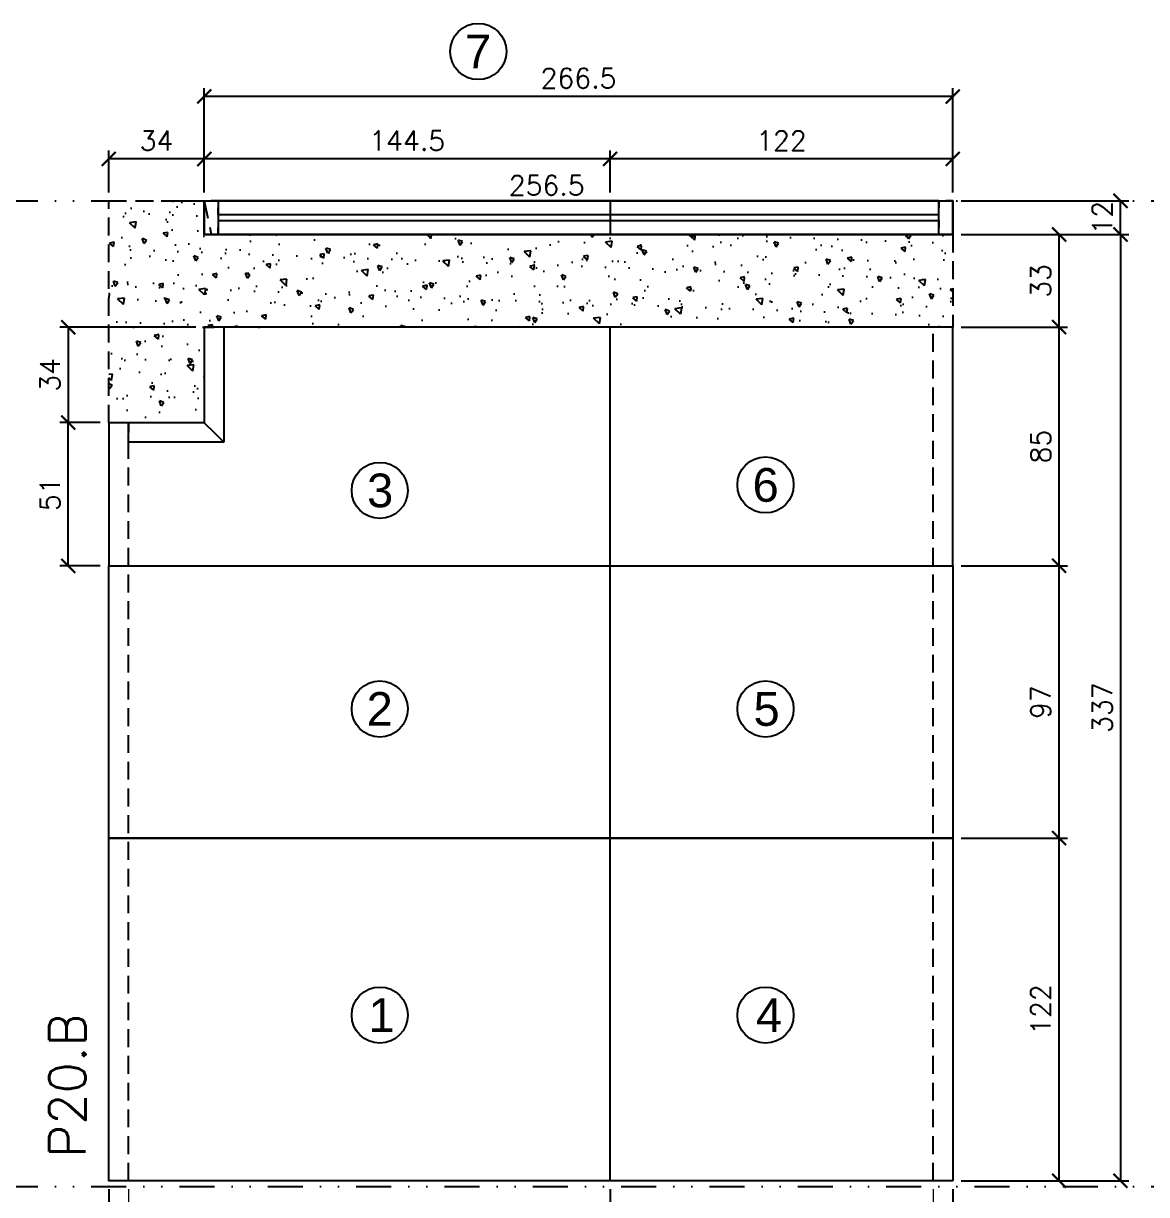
# Model space of a CAD drawing. Extents: x -23436 to 4767, y -4131 to 9755.
# Drawn here: x -16650.9 to -16251, y 2134.4 to 2551.5 of the extents above; entities that cross this region are included whole.
import ezdxf
from ezdxf.enums import TextEntityAlignment as Align

# ---------------------------------------------------------------- set-up
doc = ezdxf.new("R2010")
doc.units = 0
doc.header["$PDMODE"] = 2
doc.header["$PDSIZE"] = 10
doc.linetypes.add('DIVIDE2', pattern=[0.625, 0.25, -0.125, 0, -0.125, 0, -0.125])
doc.linetypes.add('HIDDEN', pattern=[9.525, 6.35, -3.175])
doc.layers.get('0').update_dxf_attribs({"lineweight": 13})
doc.layers.get('Defpoints').update_dxf_attribs({"lineweight": 13})
for name, color, linetype in [('Concreto', 250, 'HIDDEN'), ('Cota', 4, 'Continuous'), ('Cota Sarrafo', 180, 'Continuous'), ('Nível', 160, 'Continuous'), ('Painéis', 30, 'Continuous'), ('Romaneio', 10, 'Continuous'), ('Sarr 7x7', 104, 'Continuous'), ('Sarrafo de Pressão', 42, 'HIDDEN'), ('Texto Nível', 251, 'Continuous')]:
    doc.layers.add(name, color=color, linetype=linetype)
doc.layers.add('Texto Seção', color=7, linetype='Continuous', lineweight=15)
doc.styles.add('ARIAL', font='arial.ttf', dxfattribs={"oblique": 15, "height": 25})
doc.styles.add('REGUA-120', font='ROMANS.shx', dxfattribs={"height": 15})
doc.styles.add('ROMANS', font='romans.shx')
doc.styles.add('ROMAS860', font='ROMAS860.SHX')
doc.dimstyles.new('Cota Paínel', dxfattribs={"dimtxt": 7, "dimasz": 5, "dimexe": 3, "dimexo": 3, "dimgap": 3, "dimtad": 1, "dimdec": 1, "dimzin": 12, "dimdsep": 46, "dimtxsty": 'ROMANS', "dimblk": 'ARCHTICK', "dimcen": 0, "dimclrd": 4, "dimclre": 4, "dimclrt": 1, "dimadec": 1, "dimazin": 3, "dimtfac": 1, "dimtdec": 1, "dimtmove": 0, "dimatfit": 3, "dimldrblk": 'OBLIQUE', "dimfxl": 0, "dimtolj": 1, "dimtzin": 12, "dimarcsym": 0})
doc.dimstyles.new('cotas', dxfattribs={"dimtxt": 8.5, "dimasz": 5, "dimexe": 2, "dimexo": 3, "dimgap": 3, "dimtad": 1, "dimdec": 1, "dimzin": 9, "dimdsep": 46, "dimtxsty": 'ROMAS860', "dimblk": 'ARCHTICK', "dimcen": 0, "dimclrd": 4, "dimclre": 4, "dimclrt": 1, "dimadec": 0, "dimazin": 2, "dimtfac": 1, "dimtdec": 1, "dimtix": 1, "dimtmove": 0, "dimatfit": 2, "dimldrblk": 'OBLIQUE', "dimfxl": 0, "dimtolj": 1, "dimtzin": 0, "dimlwd": 13, "dimlwe": 13, "dimarcsym": 0})
doc.dimstyles.new('PAINEL', dxfattribs={"dimtxt": 7, "dimasz": 5, "dimexe": 3, "dimexo": 3, "dimgap": 3, "dimtad": 1, "dimdec": 1, "dimzin": 12, "dimdsep": 46, "dimtxsty": 'ROMANS', "dimblk": 'ARCHTICK', "dimcen": 0, "dimclrd": 4, "dimclre": 4, "dimclrt": 1, "dimadec": 1, "dimazin": 3, "dimtfac": 1, "dimtdec": 1, "dimtmove": 0, "dimatfit": 3, "dimldrblk": 'OBLIQUE', "dimfxl": 0, "dimtolj": 1, "dimtzin": 12, "dimarcsym": 0})
doc.dimstyles.new('projeto2', dxfattribs={"dimtxt": 7, "dimasz": 5, "dimexe": 1.25, "dimexo": 2.5, "dimgap": 2, "dimtad": 1, "dimdec": 1, "dimdsep": 46, "dimtxsty": 'ROMANS', "dimblk": 'OBLIQUE', "dimcen": 10, "dimdle": 1, "dimse1": 1, "dimse2": 1, "dimsd1": 1, "dimsd2": 1, "dimclrd": 256, "dimclre": 256, "dimclrt": 1, "dimadec": 0, "dimazin": 0, "dimtfac": 1, "dimtdec": 1, "dimtmove": 0, "dimatfit": 3, "dimldrblk": 'OBLIQUE', "dimfxl": 0, "dimlwd": -1, "dimlwe": -1, "dimarcsym": 0})

# ---------------------------------------------------------------- blocks, each defined once
blk = doc.blocks.new('_ArchTick')
at = {"color": 0, "linetype": 'ByBlock', "const_width": 0.15}
blk.add_lwpolyline([(-0.5, -0.5), (0.5, 0.5)], dxfattribs=at)
blk = doc.blocks.new('*D517')
at = {"layer": 'Cota', "color": 4, "lineweight": -2, "transparency": 16777216}
for p, q in [((-16441.98, 2136.35), (-16441.98, 2103.18)), ((-16319.98, 2136.35), (-16319.98, 2103.18)), ((-16319.98, 2106.18), (-16441.98, 2106.18))]:
    blk.add_line(p, q, dxfattribs=at)
at = {"layer": 'Defpoints', "color": 0, "transparency": 16777216}
for p in [(-16441.98, 2139.35), (-16319.98, 2139.35), (-16441.98, 2106.18)]:
    blk.add_point(p, dxfattribs=at)
at = {"layer": 'Cota', "color": 4, "lineweight": -2, "transparency": 16777216, "xscale": 5, "yscale": 5, "zscale": 5, "rotation": 180}
blk.add_blockref('_ArchTick', (-16441.98, 2106.18), dxfattribs=at)
at = {"layer": 'Cota', "color": 4, "lineweight": -2, "transparency": 16777216, "xscale": 5, "yscale": 5, "zscale": 5}
blk.add_blockref('_ArchTick', (-16319.98, 2106.18), dxfattribs=at)
at = {"layer": 'Cota', "color": 1, "transparency": 16777216, "insert": (-16380.98, 2112.68), "char_height": 7, "attachment_point": 5, "style": 'ROMANS'}
blk.add_mtext('\\A1;122', dxfattribs=at)
blk = doc.blocks.new('_OBLIQUE')
at = {"color": 0, "linetype": 'ByBlock', "lineweight": -2}
for p, q in [((0, 0), (-1, 0)), ((-0.5, -0.5), (0.5, 0.5))]:
    blk.add_line(p, q, dxfattribs=at)
blk = doc.blocks.new('*D518')
at = {"layer": 'Cota', "color": 4, "lineweight": -2, "transparency": 16777216}
for p, q in [((-16620.48, 2136.35), (-16620.48, 2103.18)), ((-16441.98, 2136.35), (-16441.98, 2103.18)), ((-16441.98, 2106.18), (-16620.48, 2106.18))]:
    blk.add_line(p, q, dxfattribs=at)
at = {"layer": 'Defpoints', "color": 0, "transparency": 16777216}
for p in [(-16620.48, 2139.35), (-16441.98, 2139.35), (-16620.48, 2106.18)]:
    blk.add_point(p, dxfattribs=at)
at = {"layer": 'Cota', "color": 4, "lineweight": -2, "transparency": 16777216, "xscale": 5, "yscale": 5, "zscale": 5, "rotation": 180}
blk.add_blockref('_ArchTick', (-16620.48, 2106.18), dxfattribs=at)
at = {"layer": 'Cota', "color": 4, "lineweight": -2, "transparency": 16777216, "xscale": 5, "yscale": 5, "zscale": 5}
blk.add_blockref('_ArchTick', (-16441.98, 2106.18), dxfattribs=at)
at = {"layer": 'Cota', "color": 1, "transparency": 16777216, "insert": (-16531.23, 2112.68), "char_height": 7, "attachment_point": 5, "style": 'ROMANS'}
blk.add_mtext('\\A1;178.5', dxfattribs=at)
blk = doc.blocks.new('*D519')
at = {"layer": 'Cota', "color": 4, "lineweight": -2, "transparency": 16777216}
for p, q in [((-16620.48, 2136.35), (-16620.48, 2083.78)), ((-16319.98, 2136.35), (-16319.98, 2083.78)), ((-16319.98, 2086.78), (-16620.48, 2086.78))]:
    blk.add_line(p, q, dxfattribs=at)
at = {"layer": 'Defpoints', "color": 0, "transparency": 16777216}
for p in [(-16620.48, 2139.35), (-16319.98, 2139.35), (-16620.48, 2086.78)]:
    blk.add_point(p, dxfattribs=at)
at = {"layer": 'Cota', "color": 4, "lineweight": -2, "transparency": 16777216, "xscale": 5, "yscale": 5, "zscale": 5, "rotation": 180}
blk.add_blockref('_ArchTick', (-16620.48, 2086.78), dxfattribs=at)
at = {"layer": 'Cota', "color": 4, "lineweight": -2, "transparency": 16777216, "xscale": 5, "yscale": 5, "zscale": 5}
blk.add_blockref('_ArchTick', (-16319.98, 2086.78), dxfattribs=at)
at = {"layer": 'Cota', "color": 1, "transparency": 16777216, "insert": (-16470.23, 2093.28), "char_height": 7, "attachment_point": 5, "style": 'ROMANS'}
blk.add_mtext('\\A1;300.5', dxfattribs=at)
blk = doc.blocks.new('*D520')
at = {"layer": 'Cota', "color": 4, "lineweight": 13, "transparency": 16777216}
for p, q in [((-16620.48, 2136.35), (-16620.48, 2117.87)), ((-16613.48, 2136.35), (-16613.48, 2117.87)), ((-16620.48, 2119.87), (-16638.14, 2119.87)), ((-16613.48, 2119.87), (-16620.48, 2119.87))]:
    blk.add_line(p, q, dxfattribs=at)
at = {"layer": 'Defpoints', "color": 0, "transparency": 16777216}
for p in [(-16620.48, 2139.35), (-16613.48, 2139.35), (-16620.48, 2119.87)]:
    blk.add_point(p, dxfattribs=at)
at = {"layer": 'Cota', "color": 4, "lineweight": 13, "transparency": 16777216, "xscale": 5, "yscale": 5, "zscale": 5, "rotation": 180}
blk.add_blockref('_ArchTick', (-16620.48, 2119.87), dxfattribs=at)
at = {"layer": 'Cota', "color": 4, "lineweight": 13, "transparency": 16777216, "xscale": 5, "yscale": 5, "zscale": 5}
blk.add_blockref('_ArchTick', (-16613.48, 2119.87), dxfattribs=at)
at = {"layer": 'Cota', "color": 1, "transparency": 16777216, "insert": (-16632.31, 2127.12), "char_height": 8.5, "attachment_point": 5, "style": 'ROMAS860'}
blk.add_mtext('\\A1;7', dxfattribs=at)
blk = doc.blocks.new('*D521')
at = {"layer": 'Cota', "color": 4, "lineweight": 13, "transparency": 16777216}
for p, q in [((-16326.98, 2136.35), (-16326.98, 2117.87)), ((-16319.98, 2136.35), (-16319.98, 2117.87)), ((-16326.98, 2119.87), (-16319.98, 2119.87)), ((-16319.98, 2119.87), (-16302.31, 2119.87))]:
    blk.add_line(p, q, dxfattribs=at)
at = {"layer": 'Defpoints', "color": 0, "transparency": 16777216}
for p in [(-16326.98, 2139.35), (-16319.98, 2139.35), (-16319.98, 2119.87)]:
    blk.add_point(p, dxfattribs=at)
at = {"layer": 'Cota', "color": 4, "lineweight": 13, "transparency": 16777216, "xscale": 5, "yscale": 5, "zscale": 5, "rotation": 180}
blk.add_blockref('_ArchTick', (-16326.98, 2119.87), dxfattribs=at)
at = {"layer": 'Cota', "color": 4, "lineweight": 13, "transparency": 16777216, "xscale": 5, "yscale": 5, "zscale": 5}
blk.add_blockref('_ArchTick', (-16319.98, 2119.87), dxfattribs=at)
at = {"layer": 'Cota', "color": 1, "transparency": 16777216, "insert": (-16308.14, 2127.12), "char_height": 8.5, "attachment_point": 5, "style": 'ROMAS860'}
blk.add_mtext('\\A1;7', dxfattribs=at)
blk = doc.blocks.new('*D442')
at = {"layer": 'Cota', "color": 4, "lineweight": -2, "transparency": 16777216}
for p, q in [((-16316.98, 2261.35), (-16279.11, 2261.35)), ((-16282.11, 2139.35), (-16282.11, 2261.35)), ((-16316.98, 2139.35), (-16279.11, 2139.35))]:
    blk.add_line(p, q, dxfattribs=at)
at = {"layer": 'Defpoints', "color": 0, "transparency": 16777216}
for p in [(-16319.98, 2261.35), (-16282.11, 2261.35), (-16319.98, 2139.35)]:
    blk.add_point(p, dxfattribs=at)
at = {"layer": 'Cota', "color": 4, "lineweight": -2, "transparency": 16777216, "xscale": 5, "yscale": 5, "zscale": 5}
for p, rotation in [((-16282.11, 2261.35), 90), ((-16282.11, 2139.35), 270)]:
    blk.add_blockref('_ArchTick', p, dxfattribs=dict(at, rotation=rotation))
at = {"layer": 'Cota', "color": 1, "transparency": 16777216, "insert": (-16288.61, 2200.35), "char_height": 7, "attachment_point": 5, "rotation": 90, "style": 'ROMANS'}
blk.add_mtext('\\A1;122', dxfattribs=at)
blk = doc.blocks.new('*D443')
at = {"layer": 'Cota', "color": 4, "lineweight": -2, "transparency": 16777216}
for p, q in [((-16316.98, 2358.35), (-16279.11, 2358.35)), ((-16282.11, 2261.35), (-16282.11, 2358.35)), ((-16316.98, 2261.35), (-16279.11, 2261.35))]:
    blk.add_line(p, q, dxfattribs=at)
at = {"layer": 'Defpoints', "color": 0, "transparency": 16777216}
for p in [(-16319.98, 2358.35), (-16282.11, 2358.35), (-16319.98, 2261.35)]:
    blk.add_point(p, dxfattribs=at)
at = {"layer": 'Cota', "color": 4, "lineweight": -2, "transparency": 16777216, "xscale": 5, "yscale": 5, "zscale": 5}
for p, rotation in [((-16282.11, 2358.35), 90), ((-16282.11, 2261.35), 270)]:
    blk.add_blockref('_ArchTick', p, dxfattribs=dict(at, rotation=rotation))
at = {"layer": 'Cota', "color": 1, "transparency": 16777216, "insert": (-16288.61, 2309.85), "char_height": 7, "attachment_point": 5, "rotation": 90, "style": 'ROMANS'}
blk.add_mtext('\\A1;97', dxfattribs=at)
blk = doc.blocks.new('*D444')
at = {"layer": 'Cota', "color": 4, "lineweight": -2, "transparency": 16777216}
for p, q in [((-16316.98, 2476.35), (-16257.26, 2476.35)), ((-16260.26, 2476.35), (-16260.26, 2139.35)), ((-16316.98, 2139.35), (-16257.26, 2139.35))]:
    blk.add_line(p, q, dxfattribs=at)
at = {"layer": 'Defpoints', "color": 0, "transparency": 16777216}
for p in [(-16319.98, 2476.35), (-16319.98, 2139.35), (-16260.26, 2139.35)]:
    blk.add_point(p, dxfattribs=at)
at = {"layer": 'Cota', "color": 4, "lineweight": -2, "transparency": 16777216, "xscale": 5, "yscale": 5, "zscale": 5}
for p, rotation in [((-16260.26, 2476.35), 90), ((-16260.26, 2139.35), 270)]:
    blk.add_blockref('_ArchTick', p, dxfattribs=dict(at, rotation=rotation))
at = {"layer": 'Cota', "color": 1, "transparency": 16777216, "insert": (-16266.76, 2307.85), "char_height": 7, "attachment_point": 5, "rotation": 90, "style": 'ROMANS'}
blk.add_mtext('\\A1;337', dxfattribs=at)
blk = doc.blocks.new('*D457')
at = {"layer": 'Cota', "color": 4, "lineweight": -2, "transparency": 16777216}
for p, q in [((-16441.98, 2491.35), (-16441.98, 2506.28)), ((-16319.98, 2503.28), (-16441.98, 2503.28)), ((-16319.98, 2491.35), (-16319.98, 2506.28))]:
    blk.add_line(p, q, dxfattribs=at)
at = {"layer": 'Defpoints', "color": 0, "transparency": 16777216}
for p in [(-16441.98, 2503.28), (-16441.98, 2488.35), (-16319.98, 2488.35)]:
    blk.add_point(p, dxfattribs=at)
at = {"layer": 'Cota', "color": 4, "lineweight": -2, "transparency": 16777216, "xscale": 5, "yscale": 5, "zscale": 5, "rotation": 180}
blk.add_blockref('_ArchTick', (-16441.98, 2503.28), dxfattribs=at)
at = {"layer": 'Cota', "color": 4, "lineweight": -2, "transparency": 16777216, "xscale": 5, "yscale": 5, "zscale": 5}
blk.add_blockref('_ArchTick', (-16319.98, 2503.28), dxfattribs=at)
at = {"layer": 'Cota', "color": 1, "transparency": 16777216, "insert": (-16380.98, 2509.78), "char_height": 7, "attachment_point": 5, "style": 'ROMANS'}
blk.add_mtext('\\A1;122', dxfattribs=at)
blk = doc.blocks.new('*D458')
at = {"layer": 'Cota', "color": 4, "lineweight": -2, "transparency": 16777216}
for p, q in [((-16620.48, 2491.35), (-16620.48, 2506.28)), ((-16586.48, 2503.28), (-16620.48, 2503.28)), ((-16586.48, 2491.35), (-16586.48, 2506.28))]:
    blk.add_line(p, q, dxfattribs=at)
at = {"layer": 'Defpoints', "color": 0, "transparency": 16777216}
for p in [(-16620.48, 2503.28), (-16620.48, 2488.35), (-16586.48, 2488.35)]:
    blk.add_point(p, dxfattribs=at)
at = {"layer": 'Cota', "color": 4, "lineweight": -2, "transparency": 16777216, "xscale": 5, "yscale": 5, "zscale": 5, "rotation": 180}
blk.add_blockref('_ArchTick', (-16620.48, 2503.28), dxfattribs=at)
at = {"layer": 'Cota', "color": 4, "lineweight": -2, "transparency": 16777216, "xscale": 5, "yscale": 5, "zscale": 5}
blk.add_blockref('_ArchTick', (-16586.48, 2503.28), dxfattribs=at)
at = {"layer": 'Cota', "color": 1, "transparency": 16777216, "insert": (-16603.48, 2509.78), "char_height": 7, "attachment_point": 5, "style": 'ROMANS'}
blk.add_mtext('\\A1;34', dxfattribs=at)
blk = doc.blocks.new('*D459')
at = {"layer": 'Cota', "color": 4, "lineweight": -2, "transparency": 16777216}
for p, q in [((-16623.48, 2409.35), (-16637.89, 2409.35)), ((-16634.89, 2358.35), (-16634.89, 2409.35)), ((-16623.48, 2358.35), (-16637.89, 2358.35))]:
    blk.add_line(p, q, dxfattribs=at)
at = {"layer": 'Defpoints', "color": 0, "transparency": 16777216}
for p in [(-16634.89, 2409.35), (-16620.48, 2409.35), (-16620.48, 2358.35)]:
    blk.add_point(p, dxfattribs=at)
at = {"layer": 'Cota', "color": 4, "lineweight": -2, "transparency": 16777216, "xscale": 5, "yscale": 5, "zscale": 5}
for p, rotation in [((-16634.89, 2409.35), 90), ((-16634.89, 2358.35), 270)]:
    blk.add_blockref('_ArchTick', p, dxfattribs=dict(at, rotation=rotation))
at = {"layer": 'Cota', "color": 1, "transparency": 16777216, "insert": (-16641.39, 2383.85), "char_height": 7, "attachment_point": 5, "rotation": 90, "style": 'ROMANS'}
blk.add_mtext('\\A1;51', dxfattribs=at)
blk = doc.blocks.new('*D466')
at = {"layer": 'Cota', "color": 4, "lineweight": -2, "transparency": 16777216}
for p, q in [((-16586.48, 2491.35), (-16586.48, 2506.28)), ((-16441.98, 2503.28), (-16586.48, 2503.28)), ((-16441.98, 2491.35), (-16441.98, 2506.28))]:
    blk.add_line(p, q, dxfattribs=at)
at = {"layer": 'Defpoints', "color": 0, "transparency": 16777216}
for p in [(-16586.48, 2503.28), (-16586.48, 2488.35), (-16441.98, 2488.35)]:
    blk.add_point(p, dxfattribs=at)
at = {"layer": 'Cota', "color": 4, "lineweight": -2, "transparency": 16777216, "xscale": 5, "yscale": 5, "zscale": 5, "rotation": 180}
blk.add_blockref('_ArchTick', (-16586.48, 2503.28), dxfattribs=at)
at = {"layer": 'Cota', "color": 4, "lineweight": -2, "transparency": 16777216, "xscale": 5, "yscale": 5, "zscale": 5}
blk.add_blockref('_ArchTick', (-16441.98, 2503.28), dxfattribs=at)
at = {"layer": 'Cota', "color": 1, "transparency": 16777216, "insert": (-16514.23, 2509.78), "char_height": 7, "attachment_point": 5, "style": 'ROMANS'}
blk.add_mtext('\\A1;144.5', dxfattribs=at)
blk = doc.blocks.new('*D467')
at = {"layer": 'Defpoints', "color": 0, "transparency": 16777216}
for p in [(-16581.48, 2488.35), (-16324.98, 2488.35), (-16581.48, 2485.85)]:
    blk.add_point(p, dxfattribs=at)
at = {"layer": 'Cota Sarrafo', "color": 1, "transparency": 16777216, "insert": (-16464.54, 2493.85), "char_height": 7, "attachment_point": 5, "style": 'ROMANS'}
blk.add_mtext('256.5', dxfattribs=at)
blk = doc.blocks.new('*D468')
at = {"layer": 'Cota', "color": 4, "lineweight": -2, "transparency": 16777216}
for p, q in [((-16586.48, 2491.35), (-16586.48, 2528.53)), ((-16319.98, 2491.35), (-16319.98, 2528.53)), ((-16319.98, 2525.53), (-16586.48, 2525.53))]:
    blk.add_line(p, q, dxfattribs=at)
at = {"layer": 'Defpoints', "color": 0, "transparency": 16777216}
for p in [(-16586.48, 2525.53), (-16586.48, 2488.35), (-16319.98, 2488.35)]:
    blk.add_point(p, dxfattribs=at)
at = {"layer": 'Cota', "color": 4, "lineweight": -2, "transparency": 16777216, "xscale": 5, "yscale": 5, "zscale": 5, "rotation": 180}
blk.add_blockref('_ArchTick', (-16586.48, 2525.53), dxfattribs=at)
at = {"layer": 'Cota', "color": 4, "lineweight": -2, "transparency": 16777216, "xscale": 5, "yscale": 5, "zscale": 5}
blk.add_blockref('_ArchTick', (-16319.98, 2525.53), dxfattribs=at)
at = {"layer": 'Cota', "color": 1, "transparency": 16777216, "insert": (-16453.23, 2532.03), "char_height": 7, "attachment_point": 5, "style": 'ROMANS'}
blk.add_mtext('\\A1;266.5', dxfattribs=at)
blk = doc.blocks.new('*D473')
at = {"layer": 'Cota', "color": 4, "lineweight": -2, "transparency": 16777216}
for p, q in [((-16316.98, 2443.35), (-16279.11, 2443.35)), ((-16282.11, 2358.35), (-16282.11, 2443.35)), ((-16316.98, 2358.35), (-16279.11, 2358.35))]:
    blk.add_line(p, q, dxfattribs=at)
at = {"layer": 'Defpoints', "color": 0, "transparency": 16777216}
for p in [(-16319.98, 2443.35), (-16282.11, 2443.35), (-16319.98, 2358.35)]:
    blk.add_point(p, dxfattribs=at)
at = {"layer": 'Cota', "color": 4, "lineweight": -2, "transparency": 16777216, "xscale": 5, "yscale": 5, "zscale": 5}
for p, rotation in [((-16282.11, 2443.35), 90), ((-16282.11, 2358.35), 270)]:
    blk.add_blockref('_ArchTick', p, dxfattribs=dict(at, rotation=rotation))
at = {"layer": 'Cota', "color": 1, "transparency": 16777216, "insert": (-16288.61, 2400.85), "char_height": 7, "attachment_point": 5, "rotation": 90, "style": 'ROMANS'}
blk.add_mtext('\\A1;85', dxfattribs=at)
blk = doc.blocks.new('*D474')
at = {"layer": 'Cota', "color": 4, "lineweight": -2, "transparency": 16777216}
for p, q in [((-16316.98, 2476.35), (-16279.11, 2476.35)), ((-16282.11, 2443.35), (-16282.11, 2476.35)), ((-16316.98, 2443.35), (-16279.11, 2443.35))]:
    blk.add_line(p, q, dxfattribs=at)
at = {"layer": 'Defpoints', "color": 0, "transparency": 16777216}
for p in [(-16319.98, 2476.35), (-16282.11, 2476.35), (-16319.98, 2443.35)]:
    blk.add_point(p, dxfattribs=at)
at = {"layer": 'Cota', "color": 4, "lineweight": -2, "transparency": 16777216, "xscale": 5, "yscale": 5, "zscale": 5}
for p, rotation in [((-16282.11, 2476.35), 90), ((-16282.11, 2443.35), 270)]:
    blk.add_blockref('_ArchTick', p, dxfattribs=dict(at, rotation=rotation))
at = {"layer": 'Cota', "color": 1, "transparency": 16777216, "insert": (-16288.61, 2459.85), "char_height": 7, "attachment_point": 5, "rotation": 90, "style": 'ROMANS'}
blk.add_mtext('\\A1;33', dxfattribs=at)
blk = doc.blocks.new('*D475')
at = {"layer": 'Cota', "color": 4, "lineweight": -2, "transparency": 16777216}
for p, q in [((-16316.98, 2488.35), (-16257.26, 2488.35)), ((-16260.26, 2476.35), (-16260.26, 2488.35)), ((-16316.98, 2476.35), (-16257.26, 2476.35))]:
    blk.add_line(p, q, dxfattribs=at)
at = {"layer": 'Defpoints', "color": 0, "transparency": 16777216}
for p in [(-16319.98, 2488.35), (-16260.26, 2488.35), (-16319.98, 2476.35)]:
    blk.add_point(p, dxfattribs=at)
at = {"layer": 'Cota', "color": 4, "lineweight": -2, "transparency": 16777216, "xscale": 5, "yscale": 5, "zscale": 5}
for p, rotation in [((-16260.26, 2488.35), 90), ((-16260.26, 2476.35), 270)]:
    blk.add_blockref('_ArchTick', p, dxfattribs=dict(at, rotation=rotation))
at = {"layer": 'Cota', "color": 1, "transparency": 16777216, "insert": (-16266.76, 2482.35), "char_height": 7, "attachment_point": 5, "rotation": 90, "style": 'ROMANS'}
blk.add_mtext('\\A1;12', dxfattribs=at)
blk = doc.blocks.new('*D1839')
at = {"layer": 'Defpoints', "color": 0, "transparency": 16777216}
for p in [(-16586.48, 2443.35), (-16634.89, 2409.35), (-16620.48, 2409.35)]:
    blk.add_point(p, dxfattribs=at)
at = {"layer": 'Texto Nível', "color": 4, "lineweight": -2, "transparency": 16777216}
for p, q in [((-16589.48, 2443.35), (-16637.89, 2443.35)), ((-16634.89, 2443.35), (-16634.89, 2409.35)), ((-16623.48, 2409.35), (-16637.89, 2409.35))]:
    blk.add_line(p, q, dxfattribs=at)
at = {"layer": 'Texto Nível', "color": 4, "lineweight": -2, "transparency": 16777216, "xscale": 5, "yscale": 5, "zscale": 5}
for p, rotation in [((-16634.89, 2443.35), 90), ((-16634.89, 2409.35), 270)]:
    blk.add_blockref('_ArchTick', p, dxfattribs=dict(at, rotation=rotation))
at = {"layer": 'Texto Nível', "color": 1, "transparency": 16777216, "insert": (-16641.39, 2426.35), "char_height": 7, "attachment_point": 5, "rotation": 90, "style": 'ROMANS'}
blk.add_mtext('\\A1;34', dxfattribs=at)

msp = doc.modelspace()

# ---------------------------------------------------------------- hatches: boundary and pattern name
at = {"layer": 'Concreto'}
h = msp.add_hatch(dxfattribs=at)
h.set_pattern_fill('AR-CONC', color=256, scale=0.1, angle=90)
h.set_pattern_definition([(140, (3503.702, 0), (1.593909, 18.218467), [1.905, -20.955]), (85, (3503.702, 0), (-19.105685, -3.524342), [1.524, -16.764058]), (190.45144, (3503.835, 1.518), (-17.511775, 14.694125), [1.619001, -17.809024]), (136.1842, (3498.622, 0), (4.204233, 27.107904), [2.8575, -31.4325]), (186.63556, (3498.973, 2.26), (-24.742612, 23.740413), [2.428502, -26.71356]), (81.18415, (3498.622, 0), (-24.742612, 23.740413), [2.285997, -25.145973]), (111, (3499.892, 2.54), (10.22652, 15.161439), [1.905, -20.955]), (56, (3499.892, 2.54), (-18.418797, 6.180203), [1.524, -16.764]), (161.451445, (3500.745, 3.803), (-8.192277, 21.341642), [1.619001, -17.808994]), (127.5, (3503.7024, 0), (-8.4555039, 0.3088603), [0, -16.5608, 0, -17.018, 0, -16.8275]), (97.5, (3503.702, 0), (-10.0180575, 6.6819663), [0, -9.7028, 0, -16.1798, 0, -6.4135]), (57.5, (3503.7024, -5.664), (0.5728744, 13.5590595), [0, -6.35, 0, -19.812, 0, -26.289]), (47.5, (3503.702, -8.204), (-2.542649, 14.812918), [0, -8.255, 0, -13.1572, 0, -18.669])])
h.paths.add_polyline_path([(-16586.475, 2443.348), (-16586.475, 2409.348), (-16620.475, 2409.348), (-16620.475, 2488.348), (-16586.475, 2488.348), (-16583.975, 2476.348), (-16319.975, 2476.348), (-16319.975, 2443.348)])

# ---------------------------------------------------------------- linework, layer by layer
msp.add_lwpolyline([(-16586.475, 2443.348), (-16586.475, 2409.348), (-16620.475, 2409.348), (-16620.475, 2488.348), (-16586.475, 2488.348), (-16583.975, 2476.348), (-16319.975, 2476.348), (-16319.975, 2443.348)], close=True, dxfattribs=at)
at = {"layer": 'Nível', "linetype": 'DIVIDE2', "ltscale": 50}
for p, q in [((-17129.922, 2488.348), (-16066.18, 2488.348)), ((-17129.922, 2137.348), (-16066.18, 2137.348))]:
    msp.add_line(p, q, dxfattribs=at)
at = {"layer": 'Painéis', "color": 32, "true_color": 0xcd6928}
for p, q in [((-16441.975, 2488.348), (-16441.975, 2476.348)), ((-16441.975, 2139.348), (-16441.975, 2443.348))]:
    msp.add_line(p, q, dxfattribs=at)
for points in [[(-16319.975, 2476.348), (-16586.475, 2476.348), (-16586.475, 2488.348), (-16319.975, 2488.348)], [(-16319.975, 2358.348), (-16319.975, 2443.348), (-16586.475, 2443.348), (-16586.475, 2409.348), (-16620.475, 2409.348), (-16620.475, 2358.348)], [(-16319.975, 2261.348), (-16620.475, 2261.348), (-16620.475, 2358.348), (-16319.975, 2358.348)], [(-16319.975, 2139.348), (-16620.475, 2139.348), (-16620.475, 2261.348), (-16319.975, 2261.348)]]:
    msp.add_lwpolyline(points, close=True, dxfattribs=at)
at = {"layer": 'Romaneio'}
for centre in [(-16488.915, 2541.547), (-16523.985, 2385.22), (-16386.64, 2387.187), (-16523.985, 2307.38), (-16386.64, 2307.38), (-16523.985, 2198.353), (-16386.64, 2198.353)]:
    msp.add_circle(centre, 10, dxfattribs=at)
at = {"layer": 'Sarr 7x7', "color": 50}
for p, q in [((-16586.475, 2488.348), (-16583.975, 2488.348)), ((-16586.475, 2488.348), (-16586.475, 2476.348)), ((-16581.475, 2488.348), (-16583.975, 2488.348)), ((-16581.475, 2488.348), (-16581.475, 2476.348)), ((-16324.975, 2488.348), (-16581.475, 2488.348)), ((-16581.475, 2488.348), (-16581.475, 2485.848)), ((-16324.975, 2476.348), (-16324.975, 2488.348)), ((-16324.975, 2488.348), (-16322.475, 2488.348)), ((-16324.975, 2488.348), (-16324.975, 2485.848)), ((-16319.975, 2488.348), (-16322.475, 2488.348)), ((-16319.975, 2476.348), (-16319.975, 2488.348)), ((-16581.475, 2483.348), (-16581.475, 2485.848)), ((-16324.975, 2483.348), (-16581.475, 2483.348)), ((-16324.975, 2483.348), (-16324.975, 2485.848)), ((-16581.475, 2481.348), (-16581.475, 2478.848)), ((-16581.475, 2481.348), (-16324.975, 2481.348)), ((-16581.475, 2476.348), (-16581.475, 2478.848)), ((-16324.975, 2481.348), (-16324.975, 2478.848)), ((-16324.975, 2476.348), (-16324.975, 2478.848)), ((-16586.475, 2476.348), (-16583.975, 2476.348)), ((-16581.475, 2476.348), (-16583.975, 2476.348)), ((-16581.475, 2476.348), (-16324.975, 2476.348)), ((-16324.975, 2476.348), (-16322.475, 2476.348)), ((-16319.975, 2476.348), (-16322.475, 2476.348)), ((-16586.475, 2443.348), (-16582.975, 2443.348)), ((-16586.475, 2443.348), (-16586.475, 2409.348)), ((-16579.475, 2443.348), (-16582.975, 2443.348)), ((-16579.475, 2443.348), (-16579.475, 2402.348)), ((-16586.475, 2409.348), (-16613.475, 2409.348)), ((-16613.475, 2409.348), (-16613.475, 2405.848)), ((-16586.475, 2409.348), (-16582.975, 2405.848)), ((-16613.475, 2402.348), (-16613.475, 2405.848)), ((-16579.475, 2402.348), (-16582.975, 2405.848)), ((-16579.475, 2402.348), (-16613.475, 2402.348))]:
    msp.add_line(p, q, dxfattribs=at)
at = {"layer": 'Sarrafo de Pressão'}
for p, q in [((-16326.975, 2139.348), (-16326.975, 2443.348)), ((-16613.475, 2139.348), (-16613.475, 2409.348))]:
    msp.add_line(p, q, dxfattribs=at)

# ---------------------------------------------------------------- texts
at = {"layer": 'Romaneio', "color": 0, "style": 'ARIAL'}
for s, p in [('7', (-16488.948, 2541.547)), ('3', (-16523.846, 2385.22)), ('6', (-16386.583, 2387.187)), ('2', (-16524.009, 2307.38)), ('5', (-16386.247, 2307.38)), ('1', (-16523.387, 2198.353)), ('4', (-16385.388, 2198.353))]:
    msp.add_text(s, height=12, dxfattribs=at).set_placement(p, align=Align.MIDDLE_CENTER)
at = {"layer": 'Texto Seção', "insert": (-16641.732, 2147.587), "char_height": 13, "width": 285.32988, "attachment_point": 1, "rotation": 90, "style": 'REGUA-120'}
msp.add_mtext('P20.B', dxfattribs=at)

# ---------------------------------------------------------------- dimensions: what is measured, and where the dimension line sits
at = {"layer": 'Cota'}
for base, p1, p2, angle, picture, middle in [((-16586.475, 2525.531), (-16319.975, 2488.348), (-16586.475, 2488.348), 180, '*D468', (-16453.225, 2532.031)), ((-16620.475, 2503.281), (-16586.475, 2488.348), (-16620.475, 2488.348), 180, '*D458', (-16603.475, 2509.781)), ((-16586.475, 2503.281), (-16441.975, 2488.348), (-16586.475, 2488.348), 180, '*D466', (-16514.225, 2509.781)), ((-16441.975, 2503.281), (-16319.975, 2488.348), (-16441.975, 2488.348), 180, '*D457', (-16380.975, 2509.781)), ((-16282.105, 2476.348), (-16319.975, 2443.348), (-16319.975, 2476.348), 90, '*D474', (-16288.605, 2459.848)), ((-16282.105, 2443.348), (-16319.975, 2358.348), (-16319.975, 2443.348), 90, '*D473', (-16288.605, 2400.848)), ((-16634.892, 2409.348), (-16620.475, 2358.348), (-16620.475, 2409.348), 90, '*D459', (-16641.392, 2383.848)), ((-16282.105, 2358.348), (-16319.975, 2261.348), (-16319.975, 2358.348), 90, '*D443', (-16288.605, 2309.848)), ((-16282.105, 2261.348), (-16319.975, 2139.348), (-16319.975, 2261.348), 90, '*D442', (-16288.605, 2200.348)), ((-16620.475, 2106.184), (-16441.975, 2139.348), (-16620.475, 2139.348), 180, '*D518', (-16531.225, 2112.684)), ((-16620.475, 2086.778), (-16319.975, 2139.348), (-16620.475, 2139.348), 180, '*D519', (-16470.225, 2093.278)), ((-16441.975, 2106.184), (-16319.975, 2139.348), (-16441.975, 2139.348), 180, '*D517', (-16380.975, 2112.684))]:
    dim = msp.add_linear_dim(base=base, p1=p1, p2=p2, angle=angle, dimstyle='PAINEL', override={"dimarcsym": 2}, dxfattribs=at)
    dim.commit()
    dim.dimension.update_dxf_attribs({"geometry": picture, "text_midpoint": middle})
for base, p2, picture, middle in [((-16260.255, 2488.348), (-16319.975, 2488.348), '*D475', (-16260.255, 2482.348)), ((-16260.255, 2139.348), (-16319.975, 2139.348), '*D444', (-16260.255, 2307.848))]:
    dim = msp.add_linear_dim(base=base, p1=(-16319.975, 2476.348), p2=p2, angle=90, dimstyle='PAINEL', override={"dimarcsym": 2}, dxfattribs=at)
    dim.commit()
    dim.dimension.update_dxf_attribs({"geometry": picture, "text_midpoint": middle, "dimtype": 160})
dim = msp.add_linear_dim(base=(-16620.475, 2119.87), p1=(-16613.475, 2139.348), p2=(-16620.475, 2139.348), dimstyle='cotas', dxfattribs=at)
dim.commit()
dim.dimension.update_dxf_attribs({"geometry": '*D520', "text_midpoint": (-16632.308, 2119.87), "dimtype": 160})
dim = msp.add_linear_dim(base=(-16319.975, 2119.87), p1=(-16326.975, 2139.348), p2=(-16319.975, 2139.348), angle=180, dimstyle='cotas', dxfattribs=at)
dim.commit()
dim.dimension.update_dxf_attribs({"geometry": '*D521', "text_midpoint": (-16308.142, 2119.87), "dimtype": 160})
at = {"layer": 'Cota Sarrafo'}
dim = msp.add_linear_dim(base=(-16581.475, 2488.348), p1=(-16324.975, 2488.348), p2=(-16581.475, 2485.848), angle=180, dimstyle='projeto2', dxfattribs=at)
dim.commit()
dim.dimension.update_dxf_attribs({"geometry": '*D467', "text_midpoint": (-16464.544, 2488.348), "dimtype": 160})
at = {"layer": 'Texto Nível'}
dim = msp.add_linear_dim(base=(-16634.892, 2409.348), p1=(-16586.475, 2443.348), p2=(-16620.475, 2409.348), angle=90, dimstyle='Cota Paínel', dxfattribs=at)
dim.commit()
dim.dimension.update_dxf_attribs({"geometry": '*D1839', "text_midpoint": (-16641.392, 2426.348)})

doc.saveas('drawing.dxf')
